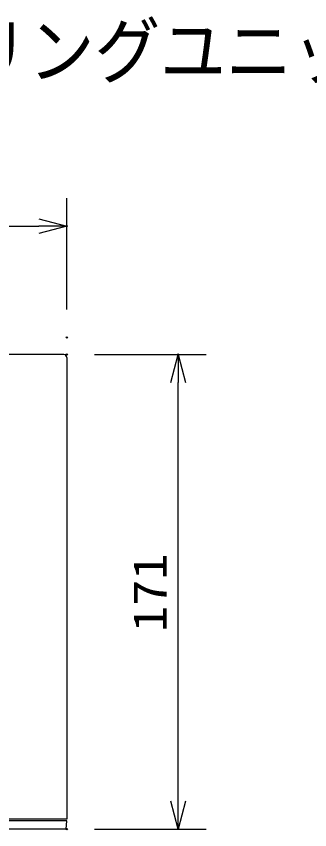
# Model space of a CAD drawing. Units: millimetres, scale not verified. Extents: x -63 to 63, y -57 to 58.
# Drawn here: x -3.3 to 17.8, y -0.8 to 57.7 of the extents above; entities that cross this region are included whole.
import ezdxf
from ezdxf.enums import TextEntityAlignment as Align

# ---------------------------------------------------------------- set-up
doc = ezdxf.new("R2010")
doc.units = ezdxf.units.MM
doc.header["$LTSCALE"] = 0.191673
doc.header["$PDMODE"] = 32
doc.header["$PDSIZE"] = 0.0958
for name, color, linetype in [('0-0_MOJI1', 2, 'Continuous'), ('0-2_GAIKEI', 1, 'Continuous'), ('0-3_WAKU', 7, 'Continuous')]:
    doc.layers.add(name, color=color, linetype=linetype)
doc.styles.add('ＭＳ ゴシック', font='')
doc.styles.get('ＭＳ ゴシック').set_extended_font_data('MS Gothic')

# ---------------------------------------------------------------- blocks, each defined once
blk = doc.blocks.new('_OPEN30')
at = {"layer": '0-3_WAKU'}
blk.add_line((0, 0), (-1, 0), dxfattribs=at)
blk.add_lwpolyline([(-1, 0.26795), (0, 0), (-1, -0.26795)], dxfattribs=at)

msp = doc.modelspace()

# ---------------------------------------------------------------- linework, layer by layer
at = {"layer": '0-2_GAIKEI', "color": 3}
for p, q in [((0.3212, 36.587), (0.3212, 44.587)), ((-41.6787, 42.587), (-1.6788, 42.587)), ((2.3143, 33.3544), (10.3143, 33.3544)), ((8.3143, 1.2542), (8.3143, 31.3544)), ((2.3143, -0.7458), (10.3143, -0.7458))]:
    msp.add_line(p, q, dxfattribs=at)
at = {"layer": '0-2_GAIKEI', "color": 7}
for p, q in [((0.116, 33.3544), (-43.4736, 33.3544)), ((0.3212, 33.1544), (0.3212, -0.0255)), ((0.3212, 33.1493), (0.3212, -0.0455)), ((0.2694, -0.7458), (0.322, -0.1453)), ((0.2694, -0.7458), (-43.6268, -0.7458))]:
    msp.add_line(p, q, dxfattribs=at)
at = {"layer": '0-2_GAIKEI'}
for p, q in [((0.322, -0.1453), (-43.6796, -0.1453)), ((0.3212, -0.0455), (-43.6787, -0.0455))]:
    msp.add_line(p, q, dxfattribs=at)
at = {"layer": '0-2_GAIKEI', "color": 7}
msp.add_arc((0.116, 33.1493), 0.2051, 0, 90, dxfattribs=at)
at = {"layer": '0-3_WAKU'}
for p in [(0.3212, 42.587), (0.3212, 34.587), (0.3144, 33.3544), (8.3143, 33.3544), (0.3144, -0.7458)]:
    msp.add_point(p, dxfattribs=at)

# ---------------------------------------------------------------- block references
at = {"layer": '0-2_GAIKEI', "xscale": 2, "yscale": 2}
msp.add_blockref('_OPEN30', (0.3212, 42.587), dxfattribs=at)
for p, rotation in [((8.3143, 33.3544), 90), ((8.3143, -0.7458), 270)]:
    msp.add_blockref('_OPEN30', p, dxfattribs=dict(at, rotation=rotation))

# ---------------------------------------------------------------- texts
at = {"layer": '0-0_MOJI1', "style": 'ＭＳ ゴシック', "width": 0.9}
msp.add_text('テレビモニタリングユニット', height=3.849, dxfattribs=at).set_placement((-35.5012, 52.1078), align=Align.BOTTOM_LEFT)
at = {"layer": '0-2_GAIKEI', "color": 3, "style": 'ＭＳ ゴシック', "width": 1.15}
msp.add_text('171', height=2.406, rotation=90, dxfattribs=at).set_placement((8.2048, 13.4172), align=Align.BOTTOM_LEFT)

doc.saveas('drawing.dxf')
